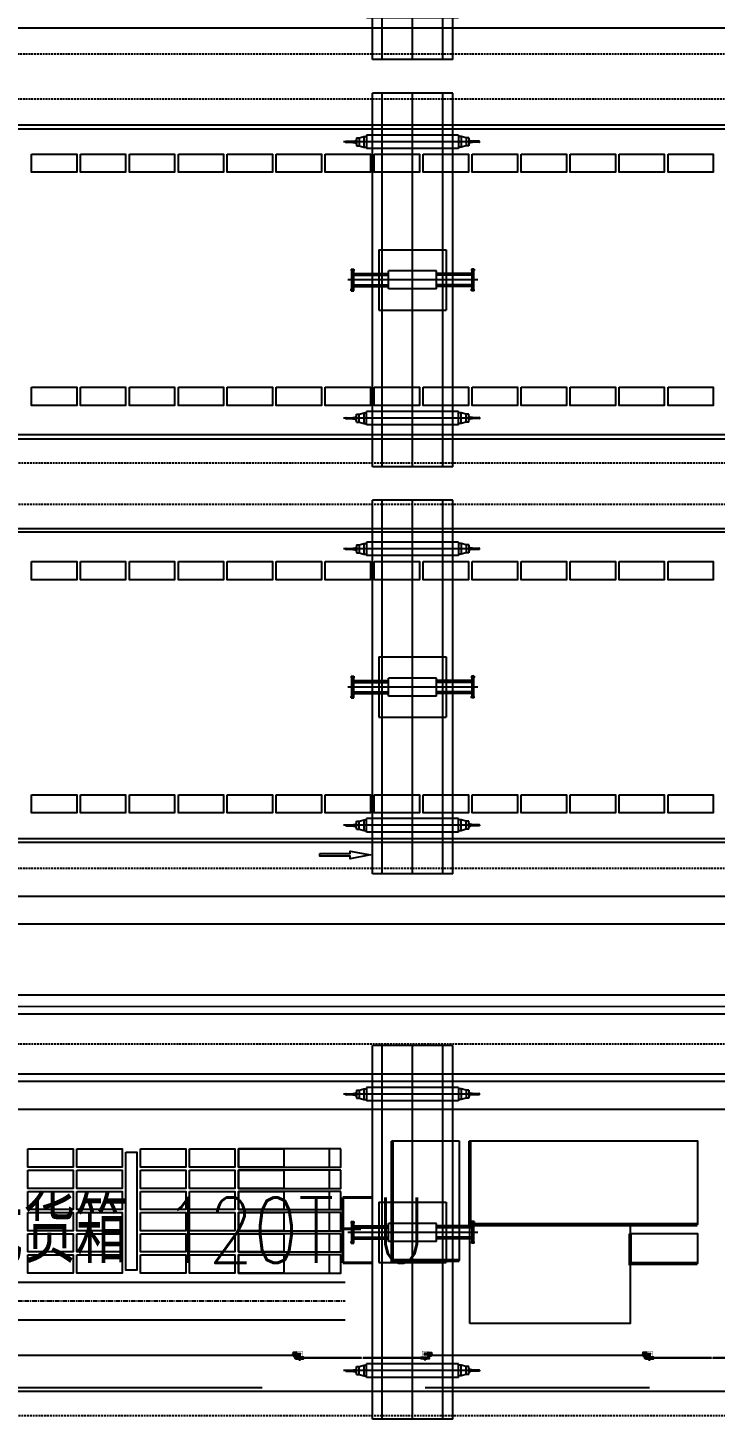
# Model space of a CAD drawing. Header units: millimetres. Extents: x -582 to 479, y -622 to 401.
# Drawn here: x 59.8 to 151.9, y -115.4 to 70.8 of the extents above; entities that cross this region are included whole.
import ezdxf

# ---------------------------------------------------------------- set-up
doc = ezdxf.new("R2010")
doc.units = ezdxf.units.MM
doc.linetypes.add('CENTER', pattern=[50.8, 31.75, -6.35, 6.35, -6.35])
doc.linetypes.add('DASHED', pattern=[19.05, 12.7, -6.35])
for name, color, linetype in [('0000-佛渡-平面-方案一-建筑', 6, 'Continuous'), ('0000-佛渡施工图-总平面-文字标注', 7, 'Continuous'), ('0001-佛渡-工艺-方案一-围网', 40, 'Continuous'), ('0001-佛渡-工艺-方案一-围网(内集卡一侧新增）', 40, 'Continuous'), ('0001-佛渡-工艺-方案一-设备', 40, 'Continuous'), ('0001-佛渡-平面-方案一 临时横二路', 6, 'Continuous'), ('0001-佛渡-平面-方案一-围墙', 3, 'Continuous'), ('0001-佛渡-平面-方案一-建筑', 6, 'Continuous'), ('0001-佛渡-平面-方案一道路中心线', 11, 'Continuous'), ('0001-佛渡-平面-方案一道路边界', 7, 'Continuous'), ('ICT', 3, 'Continuous'), ('SLOT', 115, 'Continuous'), ('TX-箱区维修及人行门禁', 5, 'Continuous')]:
    doc.layers.add(name, color=color, linetype=linetype)
doc.styles.add('R+HZ', font='romans1.shx', dxfattribs={"width": 0.8, "bigfont": 'hztxt.shx'})
doc.linetypes.add('FENCELINE2', pattern='A,0.25,-0.1,[132,ltypeshp.shx,S=0.1,R=0,X=-0.1,Y=0],-0.1,1', length=1.45)

# ---------------------------------------------------------------- blocks, each defined once
blk = doc.blocks.new('YC')
at = {"color": 40, "extrusion": (0.019869, 3.07925e-06, 0.999803)}
for p, q in [((2952.72, -614.5, 0.27), (2952.72, -564.5, 0.27)), ((2963.46, -564.5, 0.06), (2952.72, -564.5, 0.27)), ((2954.03, -614.5, 0.25), (2954.03, -564.5, 0.25)), ((2958.09, -614.5, 0.17), (2958.09, -564.5, 0.17)), ((2962.15, -614.5, 0.09), (2962.14, -564.5, 0.09)), ((2963.46, -614.5, 0.06), (2963.46, -564.5, 0.06)), ((2967.11, -571, -0.01), (2948.84, -571, 0.35)), ((2949.08, -571, 0.35), (2949.15, -571, 0.34)), ((2949.14, -571.08, 0.34), (2949.14, -570.92, 0.34)), ((2949.14, -570.92, 0.34), (2949.18, -570.92, 0.34)), ((2949.14, -570.92, 0.34), (2949.14, -570.92, 0.34)), ((2949.14, -571.08, 0.34), (2949.14, -570.92, 0.34)), ((2949.14, -571.08, 0.34), (2949.18, -571.08, 0.34)), ((2949.14, -571.08, 0.34), (2949.14, -571.08, 0.34)), ((2949.18, -571.08, 0.34), (2949.18, -570.92, 0.34)), ((2949.18, -570.94, 0.34), (2950.16, -570.94, 0.32)), ((2949.18, -571.06, 0.34), (2950.16, -571.06, 0.32)), ((2950.07, -570.92, 0.33), (2950.08, -570.92, 0.33)), ((2950.07, -571.08, 0.33), (2950.07, -570.92, 0.33)), ((2950.07, -571.08, 0.33), (2950.08, -571.08, 0.33)), ((2950.08, -570.92, 0.33), (2950.12, -570.92, 0.32)), ((2950.08, -571.08, 0.33), (2950.08, -570.92, 0.33)), ((2950.08, -571.08, 0.33), (2950.12, -571.08, 0.32)), ((2950.12, -571.08, 0.32), (2950.12, -570.92, 0.32)), ((2950.16, -571.1, 0.32), (2950.16, -570.91, 0.32)), ((2950.29, -570.9, 0.32), (2950.41, -570.88, 0.32)), ((2950.29, -571.1, 0.32), (2950.29, -570.9, 0.32)), ((2950.29, -571.1, 0.32), (2950.41, -571.12, 0.32)), ((2950.37, -570.88, 0.32), (2950.46, -570.88, 0.32)), ((2950.37, -571.13, 0.32), (2950.46, -571.13, 0.32)), ((2950.38, -571.13, 0.32), (2950.47, -571.13, 0.32)), ((2950.4, -570.85, 0.32), (2950.39, -570.85, 0.32)), ((2950.39, -570.86, 0.32), (2950.39, -570.89, 0.32)), ((2950.4, -570.86, 0.32), (2950.39, -570.86, 0.32)), ((2950.4, -570.89, 0.32), (2950.39, -570.89, 0.32)), ((2950.4, -570.9, 0.32), (2950.39, -570.9, 0.32)), ((2950.4, -571.1, 0.32), (2950.39, -571.1, 0.32)), ((2950.4, -571.11, 0.32), (2950.39, -571.11, 0.32)), ((2950.39, -571.14, 0.32), (2950.39, -571.11, 0.32)), ((2950.4, -571.14, 0.32), (2950.39, -571.14, 0.32)), ((2950.4, -571.15, 0.32), (2950.39, -571.15, 0.32)), ((2950.4, -570.85, 0.32), (2950.4, -570.9, 0.32)), ((2950.41, -570.86, 0.32), (2950.4, -570.86, 0.32)), ((2950.41, -570.9, 0.32), (2950.4, -570.9, 0.32)), ((2950.4, -571.15, 0.32), (2950.4, -571.1, 0.32)), ((2950.41, -571.11, 0.32), (2950.4, -571.11, 0.32)), ((2950.41, -571.15, 0.32), (2950.4, -571.15, 0.32)), ((2950.41, -570.84, 0.32), (2950.41, -571, 0.32)), ((2950.41, -570.84, 0.32), (2950.43, -570.84, 0.32)), ((2950.41, -570.86, 0.32), (2950.41, -570.9, 0.32)), ((2950.41, -571.16, 0.32), (2950.41, -571, 0.32)), ((2950.41, -571.15, 0.32), (2950.41, -571.11, 0.32)), ((2950.41, -571.16, 0.32), (2950.43, -571.16, 0.32)), ((2950.43, -570.82, 0.32), (2950.47, -570.82, 0.32)), ((2950.43, -571.19, 0.32), (2950.43, -570.82, 0.32)), ((2950.43, -570.84, 0.32), (2950.43, -571, 0.32)), ((2950.43, -571.16, 0.32), (2950.43, -571, 0.32)), ((2950.43, -571.19, 0.32), (2950.47, -571.19, 0.32)), ((2950.47, -571.19, 0.32), (2950.47, -570.82, 0.32)), ((2950.57, -570.46, 0.32), (2950.93, -570.46, 0.31)), ((2950.57, -570.46, 0.32), (2950.57, -571.54, 0.32)), ((2950.57, -571.54, 0.32), (2950.93, -571.54, 0.31)), ((2950.93, -570.46, 0.31), (2951.58, -570.28, 0.3)), ((2950.93, -570.46, 0.31), (2950.93, -571.54, 0.31)), ((2950.93, -571.54, 0.31), (2951.58, -571.72, 0.3)), ((2951.58, -570.28, 0.3), (2951.94, -570.28, 0.29)), ((2951.58, -570.28, 0.3), (2951.58, -571.72, 0.3)), ((2951.58, -571.72, 0.3), (2951.94, -571.72, 0.29)), ((2964.23, -570.1, 0.04), (2951.94, -570.11, 0.29)), ((2951.94, -570.11, 0.29), (2951.94, -571.9, 0.29)), ((2964.23, -570.1, 0.04), (2964.23, -571.9, 0.04)), ((2964.59, -570.28, 0.04), (2964.23, -570.28, 0.04)), ((2964.59, -571.72, 0.04), (2964.23, -571.72, 0.04)), ((2965.25, -570.46, 0.02), (2964.59, -570.28, 0.04)), ((2964.59, -570.28, 0.04), (2964.59, -571.72, 0.04)), ((2965.25, -571.54, 0.02), (2964.59, -571.72, 0.04)), ((2965.6, -570.46, 0.02), (2965.25, -570.46, 0.02)), ((2965.25, -570.46, 0.02), (2965.25, -571.54, 0.02)), ((2965.6, -571.54, 0.02), (2965.25, -571.54, 0.02)), ((2965.6, -570.46, 0.02), (2965.6, -571.54, 0.02)), ((2965.74, -570.82, 0.01), (2965.71, -570.82, 0.01)), ((2965.71, -571.19, 0.01), (2965.71, -570.82, 0.01)), ((2965.79, -571.13, 0.01), (2965.71, -571.13, 0.01)), ((2965.74, -571.19, 0.01), (2965.71, -571.19, 0.01)), ((2965.8, -570.87, 0.01), (2965.72, -570.87, 0.01)), ((2965.8, -571.13, 0.01), (2965.72, -571.13, 0.01)), ((2965.74, -571.19, 0.01), (2965.74, -570.82, 0.01)), ((2965.74, -570.84, 0.01), (2965.74, -571, 0.01)), ((2965.77, -570.84, 0.01), (2965.74, -570.84, 0.01)), ((2965.74, -571.16, 0.01), (2965.74, -571, 0.01)), ((2965.77, -571.16, 0.01), (2965.74, -571.16, 0.01)), ((2965.77, -570.84, 0.01), (2965.77, -571, 0.01)), ((2965.77, -570.85, 0.01), (2965.77, -570.85, 0.01)), ((2965.77, -570.85, 0.01), (2965.77, -570.9, 0.01)), ((2965.77, -570.85, 0.01), (2965.79, -570.85, 0.01)), ((2965.77, -570.85, 0.01), (2965.77, -570.89, 0.01)), ((2965.77, -570.86, 0.01), (2965.79, -570.86, 0.01)), ((2965.88, -570.9, 0.01), (2965.77, -570.88, 0.01)), ((2965.77, -570.89, 0.01), (2965.77, -570.89, 0.01)), ((2965.77, -570.89, 0.01), (2965.79, -570.89, 0.01)), ((2965.77, -570.9, 0.01), (2965.79, -570.9, 0.01)), ((2965.77, -571.16, 0.01), (2965.77, -571, 0.01)), ((2965.77, -571.1, 0.01), (2965.79, -571.1, 0.01)), ((2965.77, -571.15, 0.01), (2965.77, -571.1, 0.01)), ((2965.88, -571.1, 0.01), (2965.77, -571.12, 0.01)), ((2965.77, -571.15, 0.01), (2965.77, -571.11, 0.01)), ((2965.77, -571.11, 0.01), (2965.79, -571.11, 0.01)), ((2965.77, -571.11, 0.01), (2965.77, -571.11, 0.01)), ((2965.77, -571.14, 0.01), (2965.79, -571.14, 0.01)), ((2965.77, -571.15, 0.01), (2965.79, -571.15, 0.01)), ((2965.77, -571.15, 0.01), (2965.77, -571.15, 0.01)), ((2965.79, -570.86, 0.01), (2965.79, -570.89, 0.01)), ((2965.79, -571.14, 0.01), (2965.79, -571.11, 0.01)), ((2965.88, -571.1, 0.01), (2965.88, -570.9, 0.01)), ((2966.02, -571.09, 0.01), (2966.02, -570.91, 0.01)), ((2967, -570.94, -0.01), (2966.02, -570.94, 0.01)), ((2967, -571.06, -0.01), (2966.02, -571.06, 0.01)), ((2966.06, -571.08, 0.01), (2966.06, -570.92, 0.01)), ((2966.1, -570.92, 0.01), (2966.06, -570.92, 0.01)), ((2966.1, -571.08, 0.01), (2966.06, -571.08, 0.01)), ((2966.1, -570.92, 0.01), (2966.1, -570.92, 0.01)), ((2966.1, -571.08, 0.01), (2966.1, -570.92, 0.01)), ((2966.1, -571.08, 0.01), (2966.1, -570.92, 0.01)), ((2966.1, -571.08, 0.01), (2966.1, -571.08, 0.01)), ((2967, -571.08, -0.01), (2967, -570.92, -0.01)), ((2967.03, -570.92, -0.01), (2967, -570.92, -0.01)), ((2967.03, -571.08, -0.01), (2967, -571.08, -0.01)), ((2967.04, -570.92, -0.01), (2967.03, -570.92, -0.01)), ((2967.03, -571.08, -0.01), (2967.03, -570.92, -0.01)), ((2967.04, -571.08, -0.01), (2967.03, -571.08, -0.01)), ((2967.04, -571.08, -0.01), (2967.04, -570.92, -0.01)), ((2964.23, -571.9, 0.04), (2951.94, -571.9, 0.29)), ((2953.57, -585.46, 0.26), (2953.57, -593.54, 0.26)), ((2953.57, -585.46, 0.26), (2962.6, -585.46, 0.08)), ((2962.6, -585.46, 0.08), (2962.6, -593.54, 0.08)), ((2949.86, -588.05, 0.33), (2950.22, -588.05, 0.32)), ((2949.86, -588.05, 0.33), (2949.86, -588.22, 0.33)), ((2949.86, -588.22, 0.33), (2949.91, -588.3, 0.33)), ((2949.91, -588.05, 0.33), (2949.91, -590.96, 0.33)), ((2949.91, -588.22, 0.33), (2950.17, -588.22, 0.32)), ((2950.17, -588.05, 0.32), (2950.17, -590.96, 0.32)), ((2950.22, -588.22, 0.32), (2950.17, -588.3, 0.32)), ((2950.22, -588.05, 0.32), (2950.22, -588.22, 0.32)), ((2954.87, -590.7, 0.23), (2954.87, -588.3, 0.23)), ((2961.31, -588.3, 0.1), (2954.87, -588.3, 0.23)), ((2961.31, -590.7, 0.1), (2961.31, -588.3, 0.1)), ((2966.32, -588.04, 0), (2965.96, -588.04, 0.01)), ((2965.96, -588.04, 0.01), (2965.96, -588.22, 0.01)), ((2965.96, -588.22, 0.01), (2966.01, -588.3, 0.01)), ((2966.01, -588.04, 0.01), (2966.01, -590.96, 0.01)), ((2966.27, -588.22, 0), (2966.01, -588.22, 0.01)), ((2966.27, -588.04, 0), (2966.27, -590.96, 0)), ((2966.32, -588.22, 0), (2966.27, -588.3, 0)), ((2966.32, -588.04, 0), (2966.32, -588.22, 0)), ((2966.83, -589.5, -0.01), (2949.42, -589.5, 0.34)), ((2950.17, -588.63, 0.32), (2954.87, -588.63, 0.23)), ((2950.17, -588.87, 0.32), (2954.87, -588.87, 0.23)), ((2950.17, -590.14, 0.32), (2954.87, -590.13, 0.23)), ((2950.17, -590.37, 0.32), (2954.87, -590.37, 0.23)), ((2963.04, -589.5, 0.07), (2953.14, -589.5, 0.26)), ((2966.01, -588.63, 0.01), (2961.31, -588.63, 0.1)), ((2966.01, -588.87, 0.01), (2961.31, -588.87, 0.1)), ((2966.01, -590.13, 0.01), (2961.31, -590.13, 0.1)), ((2966.01, -590.37, 0.01), (2961.31, -590.37, 0.1)), ((2949.86, -590.78, 0.33), (2949.91, -590.7, 0.33)), ((2949.86, -590.96, 0.33), (2949.86, -590.78, 0.33)), ((2949.86, -590.96, 0.33), (2950.22, -590.96, 0.32)), ((2949.91, -590.78, 0.33), (2950.17, -590.78, 0.32)), ((2950.22, -590.78, 0.32), (2950.17, -590.7, 0.32)), ((2950.22, -590.96, 0.32), (2950.22, -590.78, 0.32)), ((2961.31, -590.7, 0.1), (2954.87, -590.7, 0.23)), ((2965.96, -590.78, 0.01), (2966.01, -590.7, 0.01)), ((2965.96, -590.96, 0.01), (2965.96, -590.78, 0.01)), ((2966.32, -590.96, 0), (2965.96, -590.96, 0.01)), ((2966.27, -590.78, 0), (2966.01, -590.78, 0.01)), ((2966.32, -590.78, 0), (2966.27, -590.7, 0)), ((2966.32, -590.96, 0), (2966.32, -590.78, 0)), ((2953.57, -593.54, 0.26), (2962.6, -593.54, 0.08)), ((2964.24, -607.1, 0.04), (2951.94, -607.11, 0.29)), ((2951.94, -608.9, 0.29), (2951.94, -607.11, 0.29)), ((2964.24, -608.9, 0.04), (2964.24, -607.1, 0.04)), ((2967.11, -608, -0.01), (2948.84, -608, 0.35)), ((2949.09, -608, 0.35), (2949.16, -608, 0.34)), ((2949.14, -607.92, 0.34), (2949.14, -608.08, 0.34)), ((2949.14, -607.92, 0.34), (2949.15, -607.92, 0.34)), ((2949.14, -608.08, 0.34), (2949.15, -608.08, 0.34)), ((2949.15, -607.92, 0.34), (2949.18, -607.92, 0.34)), ((2949.15, -607.92, 0.34), (2949.15, -608.08, 0.34)), ((2949.15, -608.08, 0.34), (2949.18, -608.08, 0.34)), ((2949.18, -607.92, 0.34), (2949.18, -608.08, 0.34)), ((2949.18, -607.94, 0.34), (2950.16, -607.94, 0.32)), ((2949.18, -608.06, 0.34), (2950.16, -608.06, 0.32)), ((2950.08, -607.92, 0.33), (2950.12, -607.92, 0.32)), ((2950.08, -607.92, 0.33), (2950.08, -607.92, 0.33)), ((2950.08, -607.92, 0.33), (2950.08, -608.08, 0.33)), ((2950.08, -607.92, 0.33), (2950.08, -608.08, 0.33)), ((2950.08, -608.08, 0.33), (2950.12, -608.08, 0.32)), ((2950.08, -608.08, 0.33), (2950.08, -608.08, 0.33)), ((2950.12, -607.92, 0.32), (2950.12, -608.08, 0.32)), ((2950.16, -607.91, 0.32), (2950.16, -608.1, 0.32)), ((2950.3, -607.9, 0.32), (2950.41, -607.88, 0.32)), ((2950.3, -607.9, 0.32), (2950.3, -608.1, 0.32)), ((2950.3, -608.1, 0.32), (2950.41, -608.12, 0.32)), ((2950.38, -607.88, 0.32), (2950.46, -607.88, 0.32)), ((2950.38, -608.13, 0.32), (2950.46, -608.13, 0.32)), ((2950.41, -607.85, 0.32), (2950.39, -607.85, 0.32)), ((2950.41, -607.86, 0.32), (2950.39, -607.86, 0.32)), ((2950.39, -607.86, 0.32), (2950.39, -607.89, 0.32)), ((2950.39, -607.88, 0.32), (2950.47, -607.88, 0.32)), ((2950.41, -607.89, 0.32), (2950.39, -607.89, 0.32)), ((2950.41, -607.9, 0.32), (2950.39, -607.9, 0.32)), ((2950.41, -608.1, 0.32), (2950.39, -608.1, 0.32)), ((2950.39, -608.14, 0.32), (2950.39, -608.11, 0.32)), ((2950.41, -608.11, 0.32), (2950.39, -608.11, 0.32)), ((2950.41, -608.14, 0.32), (2950.39, -608.14, 0.32)), ((2950.41, -608.15, 0.32), (2950.39, -608.15, 0.32)), ((2950.41, -607.84, 0.32), (2950.43, -607.84, 0.32)), ((2950.41, -607.84, 0.32), (2950.41, -608, 0.32)), ((2950.41, -607.85, 0.32), (2950.41, -607.9, 0.32)), ((2950.41, -607.86, 0.32), (2950.41, -607.9, 0.32)), ((2950.41, -607.86, 0.32), (2950.41, -607.86, 0.32)), ((2950.41, -607.9, 0.32), (2950.41, -607.9, 0.32)), ((2950.41, -608.16, 0.32), (2950.41, -608, 0.32)), ((2950.41, -608.15, 0.32), (2950.41, -608.1, 0.32)), ((2950.41, -608.11, 0.32), (2950.41, -608.11, 0.32)), ((2950.41, -608.15, 0.32), (2950.41, -608.11, 0.32)), ((2950.41, -608.15, 0.32), (2950.41, -608.15, 0.32)), ((2950.41, -608.16, 0.32), (2950.43, -608.16, 0.32)), ((2950.43, -607.82, 0.32), (2950.47, -607.82, 0.32)), ((2950.43, -607.82, 0.32), (2950.43, -608.19, 0.32)), ((2950.43, -607.84, 0.32), (2950.43, -608, 0.32)), ((2950.43, -608.16, 0.32), (2950.43, -608, 0.32)), ((2950.43, -608.19, 0.32), (2950.47, -608.19, 0.32)), ((2950.47, -607.82, 0.32), (2950.47, -608.19, 0.32)), ((2950.57, -607.46, 0.32), (2950.93, -607.46, 0.31)), ((2950.57, -608.54, 0.32), (2950.57, -607.46, 0.32)), ((2950.57, -608.54, 0.32), (2950.93, -608.54, 0.31)), ((2950.93, -607.46, 0.31), (2951.59, -607.28, 0.3)), ((2950.93, -608.54, 0.31), (2950.93, -607.46, 0.31)), ((2950.93, -608.54, 0.31), (2951.59, -608.72, 0.3)), ((2951.59, -607.28, 0.3), (2951.94, -607.28, 0.29)), ((2951.59, -608.72, 0.3), (2951.59, -607.28, 0.3)), ((2951.59, -608.72, 0.3), (2951.94, -608.72, 0.29)), ((2964.24, -608.9, 0.04), (2951.94, -608.9, 0.29)), ((2964.59, -607.28, 0.04), (2964.24, -607.28, 0.04)), ((2964.59, -608.72, 0.04), (2964.24, -608.72, 0.04)), ((2965.25, -607.46, 0.02), (2964.59, -607.28, 0.04)), ((2964.59, -608.72, 0.04), (2964.59, -607.28, 0.04)), ((2965.25, -608.54, 0.02), (2964.59, -608.72, 0.04)), ((2965.61, -607.46, 0.02), (2965.25, -607.46, 0.02)), ((2965.25, -608.54, 0.02), (2965.25, -607.46, 0.02)), ((2965.61, -608.54, 0.02), (2965.25, -608.54, 0.02)), ((2965.61, -608.54, 0.02), (2965.61, -607.46, 0.02)), ((2965.75, -607.82, 0.01), (2965.71, -607.82, 0.01)), ((2965.71, -607.82, 0.01), (2965.71, -608.19, 0.01)), ((2965.79, -607.87, 0.01), (2965.71, -607.87, 0.01)), ((2965.75, -608.19, 0.01), (2965.71, -608.19, 0.01)), ((2965.8, -607.87, 0.01), (2965.72, -607.87, 0.01)), ((2965.8, -608.13, 0.01), (2965.72, -608.13, 0.01)), ((2965.75, -607.82, 0.01), (2965.75, -608.19, 0.01)), ((2965.77, -607.84, 0.01), (2965.75, -607.84, 0.01)), ((2965.75, -607.84, 0.01), (2965.75, -608, 0.01)), ((2965.75, -608.16, 0.01), (2965.75, -608, 0.01)), ((2965.77, -608.16, 0.01), (2965.75, -608.16, 0.01)), ((2965.77, -607.84, 0.01), (2965.77, -608, 0.01)), ((2965.77, -607.85, 0.01), (2965.77, -607.89, 0.01)), ((2965.77, -607.85, 0.01), (2965.79, -607.85, 0.01)), ((2965.77, -607.85, 0.01), (2965.77, -607.9, 0.01)), ((2965.77, -607.85, 0.01), (2965.77, -607.85, 0.01)), ((2965.77, -607.86, 0.01), (2965.79, -607.86, 0.01)), ((2965.88, -607.9, 0.01), (2965.77, -607.88, 0.01)), ((2965.77, -607.89, 0.01), (2965.79, -607.89, 0.01)), ((2965.77, -607.89, 0.01), (2965.77, -607.89, 0.01)), ((2965.77, -607.9, 0.01), (2965.79, -607.9, 0.01)), ((2965.77, -608.16, 0.01), (2965.77, -608, 0.01)), ((2965.77, -608.15, 0.01), (2965.77, -608.1, 0.01)), ((2965.77, -608.1, 0.01), (2965.79, -608.1, 0.01)), ((2965.88, -608.1, 0.01), (2965.77, -608.12, 0.01)), ((2965.77, -608.11, 0.01), (2965.77, -608.11, 0.01)), ((2965.77, -608.11, 0.01), (2965.79, -608.11, 0.01)), ((2965.77, -608.15, 0.01), (2965.77, -608.11, 0.01)), ((2965.77, -608.14, 0.01), (2965.79, -608.14, 0.01)), ((2965.77, -608.15, 0.01), (2965.77, -608.15, 0.01)), ((2965.77, -608.15, 0.01), (2965.79, -608.15, 0.01)), ((2965.79, -607.86, 0.01), (2965.79, -607.89, 0.01)), ((2965.79, -608.14, 0.01), (2965.79, -608.11, 0.01)), ((2965.88, -607.9, 0.01), (2965.88, -608.1, 0.01)), ((2966.02, -607.91, 0.01), (2966.02, -608.09, 0.01)), ((2967, -607.94, -0.01), (2966.02, -607.94, 0.01)), ((2967, -608.06, -0.01), (2966.02, -608.06, 0.01)), ((2966.06, -607.92, 0.01), (2966.06, -608.08, 0.01)), ((2966.1, -607.92, 0.01), (2966.06, -607.92, 0.01)), ((2966.1, -608.08, 0.01), (2966.06, -608.08, 0.01)), ((2966.1, -607.92, 0.01), (2966.1, -607.92, 0.01)), ((2966.1, -607.92, 0.01), (2966.1, -608.08, 0.01)), ((2966.1, -607.92, 0.01), (2966.1, -608.08, 0.01)), ((2966.1, -608.08, 0.01), (2966.1, -608.08, 0.01)), ((2967, -607.92, -0.01), (2967, -608.08, -0.01)), ((2967.03, -607.92, -0.01), (2967, -607.92, -0.01)), ((2967.03, -608.08, -0.01), (2967, -608.08, -0.01)), ((2967.04, -607.92, -0.01), (2967.03, -607.92, -0.01)), ((2967.03, -607.92, -0.01), (2967.03, -608.08, -0.01)), ((2967.04, -608.08, -0.01), (2967.03, -608.08, -0.01)), ((2967.04, -607.92, -0.01), (2967.04, -608.08, -0.01)), ((2963.46, -614.5, 0.06), (2952.72, -614.5, 0.27))]:
    blk.add_line(p, q, dxfattribs=at)
at = {"color": 40, "linetype": 'ByBlock', "extrusion": (0.019869, 3.07925e-06, 0.999803)}
for p, q in [((2950.16, -570.91, 0.32), (2950.29, -570.91, 0.32)), ((2950.16, -571.1, 0.32), (2950.29, -571.1, 0.32)), ((2966.02, -570.91, 0.01), (2965.88, -570.91, 0.01)), ((2966.02, -571.09, 0.01), (2965.88, -571.09, 0.01)), ((2950.16, -607.91, 0.32), (2950.3, -607.91, 0.32)), ((2950.16, -608.1, 0.32), (2950.3, -608.1, 0.32)), ((2966.02, -607.91, 0.01), (2965.88, -607.91, 0.01)), ((2966.02, -608.09, 0.01), (2965.88, -608.09, 0.01))]:
    blk.add_line(p, q, dxfattribs=at)
at = {"color": 40, "linetype": 'Continuous', "extrusion": (0.019869, 3.07925e-06, 0.999803)}
for p, q in [((2950.47, -570.82, 0.32), (2950.58, -570.82, 0.32)), ((2950.47, -570.84, 0.32), (2950.58, -570.84, 0.32)), ((2950.47, -571.16, 0.32), (2950.58, -571.16, 0.32)), ((2950.47, -571.18, 0.32), (2950.58, -571.18, 0.32)), ((2965.71, -570.82, 0.01), (2965.6, -570.82, 0.02)), ((2965.71, -570.84, 0.01), (2965.6, -570.84, 0.02)), ((2965.71, -571.16, 0.01), (2965.6, -571.16, 0.02)), ((2965.71, -571.18, 0.01), (2965.6, -571.18, 0.02)), ((2950.47, -607.82, 0.32), (2950.58, -607.82, 0.32)), ((2950.47, -607.84, 0.32), (2950.58, -607.84, 0.32)), ((2950.47, -608.16, 0.32), (2950.58, -608.16, 0.32)), ((2950.47, -608.18, 0.32), (2950.58, -608.18, 0.32)), ((2965.71, -607.82, 0.01), (2965.6, -607.82, 0.02)), ((2965.71, -607.84, 0.01), (2965.6, -607.84, 0.02)), ((2965.71, -608.16, 0.01), (2965.6, -608.16, 0.02)), ((2965.71, -608.18, 0.01), (2965.6, -608.18, 0.02))]:
    blk.add_line(p, q, dxfattribs=at)
at = {"color": 40, "extrusion": (-0.019869, -3.07925e-06, -0.999803)}
for centre, major_axis, start_param, end_param in [((2950.4, -570.86, 0.32), (-0.00843, -0.00844, 0.00017), 0.2618, 1.308997), ((2950.43, -570.88, 0.32), (-0.032, 0.032, 0.0006), -1.051761, -0.519035), ((2950.4, -570.89, 0.32), (-0.00843, 0.00843, 0.00017), -1.308997, -0.261799), ((2950.4, -571.11, 0.32), (-0.00843, 0.00843, 0.00017), -1.308997, -0.261799), ((2950.43, -571.13, 0.32), (-0.032, 0.032, 0.0006), -1.051761, -0.519035), ((2950.4, -571.14, 0.32), (-0.00843, 0.00843, 0.00017), -1.308997, -0.261799), ((2965.78, -570.86, 0.01), (-0.00843, 0.00843, 0.00017), 1.832596, 2.879794), ((2965.74, -570.87, 0.01), (-0.032, -0.032, 0.0006), 3.660628, 4.193354), ((2965.78, -570.89, 0.01), (-0.00843, 0.00843, 0.00017), 1.832596, 2.879793), ((2965.78, -571.11, 0.01), (-0.00843, -0.00844, 0.00017), 3.403392, 4.45059), ((2965.74, -571.13, 0.01), (-0.032, -0.032, 0.0006), 3.660628, 4.193354), ((2965.78, -571.14, 0.01), (-0.00843, 0.00843, 0.00017), 1.832596, 2.879794), ((2950.4, -607.86, 0.32), (-0.00843, 0.00843, 0.00017), -1.308997, -0.261799), ((2950.44, -607.88, 0.32), (-0.032, 0.032, 0.0006), -1.051761, -0.519035), ((2950.4, -607.89, 0.32), (-0.00843, 0.00843, 0.00017), -1.308997, -0.261799), ((2950.4, -608.11, 0.32), (-0.00843, 0.00843, 0.00017), -1.308997, -0.261799), ((2950.44, -608.13, 0.32), (-0.032, 0.032, 0.0006), -1.051761, -0.519035), ((2950.4, -608.14, 0.32), (-0.00843, 0.00843, 0.00017), -1.308997, -0.261799), ((2965.78, -607.86, 0.01), (-0.00843, 0.00843, 0.00017), 1.832596, 2.879793), ((2965.75, -607.87, 0.01), (-0.032, -0.032, 0.0006), 3.660628, 4.193354), ((2965.78, -607.89, 0.01), (-0.00843, -0.00844, 0.00017), 3.403392, 4.45059), ((2965.78, -608.11, 0.01), (-0.00843, 0.00843, 0.00017), 1.832596, 2.879793), ((2965.75, -608.13, 0.01), (-0.032, -0.032, 0.0006), 3.660628, 4.193354), ((2965.78, -608.14, 0.01), (-0.00843, 0.00843, 0.00017), 1.832596, 2.879793)]:
    blk.add_ellipse(centre, major_axis=major_axis, ratio=1, start_param=start_param, end_param=end_param, dxfattribs=at)
blk = doc.blocks.new('16m门 危险品堆场')
at = {"color": 8, "linetype": 'Continuous', "extrusion": (1e-16, 0, -1)}
for p, q in [((2629281.11, 2057453.6), (2629281.11, 2057453.74)), ((2629281.11, 2057453.74), (2629281.35, 2057453.74)), ((2629281.16, 2057453.64), (2629281.16, 2057453.72)), ((2629281.16, 2057453.72), (2629281.3, 2057453.72)), ((2629281.16, 2057453.64), (2629281.3, 2057453.64)), ((2629281.21, 2057453.64), (2629281.21, 2057453.6)), ((2629281.25, 2057453.64), (2629281.25, 2057453.6)), ((2629281.3, 2057453.64), (2629281.3, 2057453.72)), ((2629281.35, 2057453.6), (2629281.35, 2057453.74))]:
    blk.add_line(p, q, dxfattribs=at)
at = {"color": 8, "linetype": 'Continuous', "extrusion": (-1e-16, 0, -1)}
for p, q in [((2629297.91, 2057453.6), (2629297.91, 2057453.74)), ((2629298.14, 2057453.74), (2629297.91, 2057453.74)), ((2629298.09, 2057453.72), (2629297.96, 2057453.72)), ((2629297.96, 2057453.64), (2629297.96, 2057453.72)), ((2629298.09, 2057453.64), (2629297.96, 2057453.64)), ((2629298, 2057453.64), (2629298, 2057453.6)), ((2629298.05, 2057453.64), (2629298.05, 2057453.6)), ((2629298.09, 2057453.64), (2629298.09, 2057453.72)), ((2629298.14, 2057453.6), (2629298.14, 2057453.74)), ((2629280.41, 2057453), (2629280.46, 2057453)), ((2629280.41, 2057453), (2629280.46, 2057453)), ((2629280.41, 2057452.97), (2629280.46, 2057452.97)), ((2629280.41, 2057452.97), (2629280.46, 2057452.97)), ((2629280.71, 2057453), (2629280.83, 2057453)), ((2629280.71, 2057453), (2629280.83, 2057453)), ((2629280.71, 2057452.97), (2629280.83, 2057452.97)), ((2629280.71, 2057452.97), (2629280.83, 2057452.97)), ((2629280.92, 2057453.13), (2629280.83, 2057453.13)), ((2629280.83, 2057452.83), (2629280.92, 2057452.83)), ((2629280.83, 2057452.83), (2629280.92, 2057452.83)), ((2629280.92, 2057452.83), (2629280.92, 2057453.13)), ((2629280.92, 2057453.06), (2629281.4, 2057453.06)), ((2629280.92, 2057452.89), (2629281.4, 2057452.89)), ((2629280.92, 2057452.89), (2629281.4, 2057452.89)), ((2629281.4, 2057453.06), (2629281.31, 2057453)), ((2629281.4, 2057452.89), (2629281.31, 2057452.96)), ((2629281.4, 2057452.89), (2629281.31, 2057452.96)), ((2629289.53, 2057453.52), (2629281.76, 2057453.53)), ((2629289.53, 2057453.46), (2629281.76, 2057453.47)), ((2629297.49, 2057453.52), (2629289.73, 2057453.52)), ((2629297.49, 2057453.46), (2629289.73, 2057453.46)), ((2629297.86, 2057453.05), (2629297.94, 2057452.99)), ((2629298.33, 2057453.05), (2629297.86, 2057453.05)), ((2629297.86, 2057452.88), (2629297.94, 2057452.95)), ((2629297.86, 2057452.88), (2629297.94, 2057452.95)), ((2629298.33, 2057452.88), (2629297.86, 2057452.88)), ((2629298.33, 2057452.82), (2629298.33, 2057453.12)), ((2629298.33, 2057453.12), (2629298.43, 2057453.12)), ((2629298.43, 2057452.82), (2629298.33, 2057452.82)), ((2629298.54, 2057452.99), (2629298.43, 2057452.99)), ((2629298.54, 2057452.96), (2629298.43, 2057452.96)), ((2629298.85, 2057452.99), (2629298.79, 2057452.99)), ((2629298.85, 2057452.96), (2629298.79, 2057452.96))]:
    blk.add_line(p, q, dxfattribs=at)
at = {"color": 8, "linetype": 'Continuous'}
for p, q in [((2629281.76, 2057453.47), (2629281.76, 2057453.53)), ((2629289.53, 2057453.46), (2629289.53, 2057453.52)), ((2629289.73, 2057453.46), (2629289.73, 2057453.52))]:
    blk.add_line(p, q, dxfattribs=at)
at = {"color": 8, "linetype": 'Continuous', "extrusion": (0, 0, -1)}
for points in [[(-2629280.7, 2057453.6), (-2629281.76, 2057453.6), (-2629281.76, 2057453.37), (-2629280.7, 2057453.37)], [(-2629298.56, 2057453.6), (-2629297.49, 2057453.6), (-2629297.49, 2057453.37), (-2629298.56, 2057453.37)], [(-2629280.35, 2057453.22), (-2629280.83, 2057453.22), (-2629280.83, 2057452.74), (-2629280.35, 2057452.74)], [(-2629298.91, 2057453.21), (-2629298.43, 2057453.21), (-2629298.43, 2057452.73), (-2629298.91, 2057452.73)]]:
    blk.add_lwpolyline(points, close=True, dxfattribs=at)
for points in [[(-2629280.7, 2057453.54), (-2629280.63, 2057453.54), (-2629280.63, 2057453.44), (-2629280.7, 2057453.44)], [(-2629298.56, 2057453.54), (-2629298.62, 2057453.54), (-2629298.62, 2057453.44), (-2629298.56, 2057453.44)]]:
    blk.add_lwpolyline(points, dxfattribs=at)
at = {"color": 8, "linetype": 'Continuous', "extrusion": (0, 0, -1), "const_width": 0.05}
for points in [[(-2629280.83, 2057453.38), (-2629281.63, 2057453.38), (-2629281.63, 2057452.58), (-2629280.83, 2057452.58)], [(-2629298.43, 2057453.37), (-2629297.63, 2057453.37), (-2629297.63, 2057452.57), (-2629298.43, 2057452.57)]]:
    blk.add_lwpolyline(points, close=True, dxfattribs=at)
at = {"color": 8, "linetype": 'Continuous', "extrusion": (1e-16, 0, -1)}
for centre in [(-2629280.8, 2057453.55), (-2629281.66, 2057453.55), (-2629281.66, 2057453.44)]:
    blk.add_circle(centre, 0.018, dxfattribs=at)
at = {"color": 8, "linetype": 'Continuous', "extrusion": (-1e-16, 0, -1)}
for centre, radius in [((-2629297.59, 2057453.55), 0.018), ((-2629298.46, 2057453.55), 0.018), ((-2629280.36, 2057452.98), 0.05), ((-2629280.36, 2057452.98), 0.05), ((-2629280.59, 2057452.98), 0.126), ((-2629297.59, 2057453.44), 0.018), ((-2629298.46, 2057453.44), 0.018), ((-2629298.67, 2057452.97), 0.126), ((-2629298.89, 2057452.97), 0.05)]:
    blk.add_circle(centre, radius, dxfattribs=at)

msp = doc.modelspace()

# ---------------------------------------------------------------- linework, layer by layer
at = {"layer": '0000-佛渡-平面-方案一-建筑', "color": 6}
for points in [[(117.62, -78.21), (117.62, -94.21), (108.62, -94.21), (108.62, -78.21)], [(119.02, -89.41), (119.02, -78.21), (149.52, -78.21), (149.52, -89.41)], [(119.02, -102.65), (119.02, -89.41), (140.52, -89.41), (140.52, -102.65)], [(140.52, -94.61), (140.52, -90.61), (149.52, -90.61), (149.52, -94.61)]]:
    msp.add_lwpolyline(points, close=True, dxfattribs=at)
at = {"layer": '0001-佛渡-工艺-方案一-围网', "linetype": 'FENCELINE2', "ltscale": 0.25}
msp.add_line((-32.76, -70.2), (238.07, -70.2), dxfattribs=at)
msp.add_lwpolyline([(231.57, 17.25), (231.57, 16.3), (31.97, 16.3)], dxfattribs=at)
at = {"layer": '0001-佛渡-工艺-方案一-围网', "linetype": 'FENCELINE2', "ltscale": 0.25, "flags": 128}
for points in [[(231.57, 2.35), (231.57, 2.75), (228.84, 3.3), (31.97, 3.3)], [(-30.52, -111.2), (91.24, -111.2)], [(113.04, -111.2), (143.09, -111.2)]]:
    msp.add_lwpolyline(points, dxfattribs=at)
at = {"layer": '0001-佛渡-工艺-方案一-围网(内集卡一侧新增）', "linetype": 'FENCELINE2', "ltscale": 0.25}
for points in [[(-176.93, 57.3), (238.07, 57.3)], [(-176.93, -37.7), (238.07, -37.7)]]:
    msp.add_lwpolyline(points, dxfattribs=at)
at = {"layer": '0001-佛渡-平面-方案一 临时横二路', "color": 7}
for p, q in [((-193.43, -61.2), (238.57, -61.2)), ((-167.43, -69.2), (238.57, -69.2))]:
    msp.add_line(p, q, dxfattribs=at)
at = {"layer": '0001-佛渡-平面-方案一 临时横二路', "color": 11, "linetype": 'DASHED', "ltscale": 0.02}
msp.add_line((-185.43, -65.2), (238.57, -65.2), dxfattribs=at)
at = {"layer": '0001-佛渡-平面-方案一 临时横二路', "linetype": 'FENCELINE2', "ltscale": 0.25, "const_width": 0.25}
msp.add_lwpolyline([(-176.93, -60.2), (260.07, -60.2), (260.07, -55.2), (264.07, -51.2)], dxfattribs=at)
at = {"layer": '0001-佛渡-平面-方案一-围墙', "color": 40, "linetype": 'FENCELINE2'}
for p, q in [((161.29, -74), (-35.76, -74)), ((-30.12, -106.9), (95.84, -106.9)), ((113.44, -106.9), (142.69, -106.9))]:
    msp.add_line(p, q, dxfattribs=at)
at = {"layer": '0001-佛渡-平面-方案一-建筑', "lineweight": 5, "const_width": 0.5}
for points in [[(108.62, -78.21), (108.62, -94.21), (117.62, -94.21)], [(119.02, -78.21), (119.02, -89.41), (149.52, -89.41)], [(140.52, -90.61), (140.52, -94.61), (149.52, -94.61)]]:
    msp.add_lwpolyline(points, dxfattribs=at)
at = {"layer": '0001-佛渡-平面-方案一道路中心线', "color": 11, "linetype": 'DASHED', "ltscale": 0.02}
for p, q in [((-177.43, 67.3), (238.57, 67.3)), ((-177.43, 61.3), (238.57, 61.3)), ((-181.43, 12.55), (242.57, 12.55)), ((-181.43, 7.05), (242.57, 7.05)), ((-177.43, -41.7), (238.57, -41.7)), ((-181.43, -114.95), (242.57, -114.95))]:
    msp.add_line(p, q, dxfattribs=at)
at = {"layer": '0001-佛渡-平面-方案一道路边界', "color": 7}
for p, q in [((-177.43, 70.8), (238.57, 70.8)), ((-177.43, 57.8), (238.57, 57.8)), ((-177.43, 15.8), (238.57, 15.8)), ((-167.7, 3.8), (228.84, 3.8)), ((-177.43, -38.2), (238.57, -38.2)), ((-177.43, -45.45), (238.57, -45.45)), ((8.13, -111.7), (238.57, -111.7))]:
    msp.add_line(p, q, dxfattribs=at)
at = {"layer": '0001-佛渡-平面-方案一道路边界'}
for p, q in [((238.57, -49.2), (-177.43, -49.2)), ((238.57, -58.7), (-177.43, -58.7))]:
    msp.add_line(p, q, dxfattribs=at)
at = {"layer": '0001-佛渡-平面-方案一道路边界', "color": 7}
for points in [[(-34.07, -97.13), (102.34, -97.13)], [(-34.07, -102.13), (102.34, -102.13)]]:
    msp.add_lwpolyline(points, dxfattribs=at)
at = {"layer": '0001-佛渡-平面-方案一道路边界', "color": 11, "linetype": 'CENTER', "ltscale": 0.02}
msp.add_lwpolyline([(-34.07, -99.63), (102.34, -99.63)], dxfattribs=at)
at = {"layer": 'ICT', "color": 3}
msp.add_lwpolyline([(98.95, -39.74), (102.99, -39.74), (102.99, -39.4), (105.72, -39.92), (102.99, -40.43), (102.99, -40.08), (98.95, -40.08), (98.95, -39.74)], dxfattribs=at)
at = {"layer": 'SLOT', "color": 115, "flags": 128}
for points in [[(60.33, 53.9), (66.39, 53.9), (66.39, 51.46), (60.33, 51.46)], [(66.89, 53.9), (72.94, 53.9), (72.94, 51.46), (66.89, 51.46)], [(73.44, 53.9), (79.5, 53.9), (79.5, 51.46), (73.44, 51.46)], [(80, 53.9), (86.06, 53.9), (86.06, 51.46), (80, 51.46)], [(86.56, 53.9), (92.62, 53.9), (92.62, 51.46), (86.56, 51.46)], [(93.12, 53.9), (99.18, 53.9), (99.18, 51.46), (93.12, 51.46)], [(99.68, 53.9), (105.73, 53.9), (105.73, 51.46), (99.68, 51.46)], [(106.23, 53.9), (112.29, 53.9), (112.29, 51.46), (106.23, 51.46)], [(112.79, 53.9), (118.85, 53.9), (118.85, 51.46), (112.79, 51.46)], [(119.35, 53.9), (125.41, 53.9), (125.41, 51.46), (119.35, 51.46)], [(125.91, 53.9), (131.97, 53.9), (131.97, 51.46), (125.91, 51.46)], [(132.47, 53.9), (138.52, 53.9), (138.52, 51.46), (132.47, 51.46)], [(139.02, 53.9), (145.08, 53.9), (145.08, 51.46), (139.02, 51.46)], [(145.58, 53.9), (151.64, 53.9), (151.64, 51.46), (145.58, 51.46)], [(60.33, 22.68), (66.39, 22.68), (66.39, 20.25), (60.33, 20.25)], [(66.89, 22.68), (72.94, 22.68), (72.94, 20.25), (66.89, 20.25)], [(73.44, 22.68), (79.5, 22.68), (79.5, 20.25), (73.44, 20.25)], [(80, 22.68), (86.06, 22.68), (86.06, 20.25), (80, 20.25)], [(86.56, 22.68), (92.62, 22.68), (92.62, 20.25), (86.56, 20.25)], [(93.12, 22.68), (99.18, 22.68), (99.18, 20.25), (93.12, 20.25)], [(99.68, 22.68), (105.73, 22.68), (105.73, 20.25), (99.68, 20.25)], [(106.23, 22.68), (112.29, 22.68), (112.29, 20.25), (106.23, 20.25)], [(112.79, 22.68), (118.85, 22.68), (118.85, 20.25), (112.79, 20.25)], [(119.35, 22.68), (125.41, 22.68), (125.41, 20.25), (119.35, 20.25)], [(125.91, 22.68), (131.97, 22.68), (131.97, 20.25), (125.91, 20.25)], [(132.47, 22.68), (138.52, 22.68), (138.52, 20.25), (132.47, 20.25)], [(139.02, 22.68), (145.08, 22.68), (145.08, 20.25), (139.02, 20.25)], [(145.58, 22.68), (151.64, 22.68), (151.64, 20.25), (145.58, 20.25)], [(60.33, -0.64), (66.39, -0.64), (66.39, -3.08), (60.33, -3.08)], [(66.89, -0.64), (72.94, -0.64), (72.94, -3.08), (66.89, -3.08)], [(73.44, -0.64), (79.5, -0.64), (79.5, -3.08), (73.44, -3.08)], [(80, -0.64), (86.06, -0.64), (86.06, -3.08), (80, -3.08)], [(86.56, -0.64), (92.62, -0.64), (92.62, -3.08), (86.56, -3.08)], [(93.12, -0.64), (99.18, -0.64), (99.18, -3.08), (93.12, -3.08)], [(99.68, -0.64), (105.73, -0.64), (105.73, -3.08), (99.68, -3.08)], [(106.23, -0.64), (112.29, -0.64), (112.29, -3.08), (106.23, -3.08)], [(112.79, -0.64), (118.85, -0.64), (118.85, -3.08), (112.79, -3.08)], [(119.35, -0.64), (125.41, -0.64), (125.41, -3.08), (119.35, -3.08)], [(125.91, -0.64), (131.97, -0.64), (131.97, -3.08), (125.91, -3.08)], [(132.47, -0.64), (138.52, -0.64), (138.52, -3.08), (132.47, -3.08)], [(139.02, -0.64), (145.08, -0.64), (145.08, -3.08), (139.02, -3.08)], [(145.58, -0.64), (151.64, -0.64), (151.64, -3.08), (145.58, -3.08)], [(60.33, -31.86), (66.39, -31.86), (66.39, -34.3), (60.33, -34.3)], [(66.89, -31.86), (72.94, -31.86), (72.94, -34.3), (66.89, -34.3)], [(73.44, -31.86), (79.5, -31.86), (79.5, -34.3), (73.44, -34.3)], [(80, -31.86), (86.06, -31.86), (86.06, -34.3), (80, -34.3)], [(86.56, -31.86), (92.62, -31.86), (92.62, -34.3), (86.56, -34.3)], [(93.12, -31.86), (99.18, -31.86), (99.18, -34.3), (93.12, -34.3)], [(99.68, -31.86), (105.73, -31.86), (105.73, -34.3), (99.68, -34.3)], [(106.23, -31.86), (112.29, -31.86), (112.29, -34.3), (106.23, -34.3)], [(112.79, -31.86), (118.85, -31.86), (118.85, -34.3), (112.79, -34.3)], [(119.35, -31.86), (125.41, -31.86), (125.41, -34.3), (119.35, -34.3)], [(125.91, -31.86), (131.97, -31.86), (131.97, -34.3), (125.91, -34.3)], [(132.47, -31.86), (138.52, -31.86), (138.52, -34.3), (132.47, -34.3)], [(139.02, -31.86), (145.08, -31.86), (145.08, -34.3), (139.02, -34.3)], [(145.58, -31.86), (151.64, -31.86), (151.64, -34.3), (145.58, -34.3)]]:
    msp.add_lwpolyline(points, close=True, dxfattribs=at)
at = {"layer": 'SLOT', "color": 150}
for points in [[(59.86, -79.27), (65.92, -79.27), (65.92, -81.71), (59.86, -81.71)], [(66.42, -79.27), (72.47, -79.27), (72.47, -81.71), (66.42, -81.71)], [(59.86, -82.11), (65.92, -82.11), (65.92, -84.55), (59.86, -84.55)], [(66.42, -82.11), (72.47, -82.11), (72.47, -84.55), (66.42, -84.55)], [(59.86, -84.95), (65.92, -84.95), (65.92, -87.39), (59.86, -87.39)], [(66.42, -84.95), (72.47, -84.95), (72.47, -87.39), (66.42, -87.39)], [(59.86, -87.79), (65.92, -87.79), (65.92, -90.23), (59.86, -90.23)], [(66.42, -87.79), (72.47, -87.79), (72.47, -90.23), (66.42, -90.23)], [(59.86, -90.63), (65.92, -90.63), (65.92, -93.06), (59.86, -93.06)], [(66.42, -90.63), (72.47, -90.63), (72.47, -93.06), (66.42, -93.06)], [(59.86, -93.46), (65.92, -93.46), (65.92, -95.9), (59.86, -95.9)], [(66.42, -93.46), (72.47, -93.46), (72.47, -95.9), (66.42, -95.9)]]:
    msp.add_lwpolyline(points, close=True, dxfattribs=at)
msp.add_lwpolyline([(72.97, -79.69), (74.43, -79.69), (74.43, -95.49), (72.97, -95.49), (72.97, -79.69)], dxfattribs=at)
at = {"layer": 'SLOT', "color": 190}
for points in [[(74.93, -79.27), (80.99, -79.27), (80.99, -81.71), (74.93, -81.71)], [(81.49, -79.27), (87.55, -79.27), (87.55, -81.71), (81.49, -81.71)], [(101.76, -79.27), (88.05, -79.27), (88.05, -81.71), (101.76, -81.71)], [(100.24, -79.27), (88.05, -79.27), (88.05, -81.71), (100.24, -81.71)], [(88.05, -79.27), (94.11, -79.27), (94.11, -81.71), (88.05, -81.71)], [(74.93, -82.11), (80.99, -82.11), (80.99, -84.55), (74.93, -84.55)], [(81.49, -82.11), (87.55, -82.11), (87.55, -84.55), (81.49, -84.55)], [(100.24, -82.11), (88.05, -82.11), (88.05, -84.55), (100.24, -84.55)], [(101.76, -82.11), (88.05, -82.11), (88.05, -84.55), (101.76, -84.55)], [(88.05, -82.11), (94.11, -82.11), (94.11, -84.55), (88.05, -84.55)], [(74.93, -84.95), (80.99, -84.95), (80.99, -87.39), (74.93, -87.39)], [(81.49, -84.95), (87.55, -84.95), (87.55, -87.39), (81.49, -87.39)], [(88.05, -84.95), (94.11, -84.95), (94.11, -87.39), (88.05, -87.39)], [(101.76, -84.95), (88.05, -84.95), (88.05, -87.39), (101.76, -87.39)], [(100.24, -84.95), (88.05, -84.95), (88.05, -87.39), (100.24, -87.39)], [(74.93, -87.79), (80.99, -87.79), (80.99, -90.23), (74.93, -90.23)], [(81.49, -87.79), (87.55, -87.79), (87.55, -90.23), (81.49, -90.23)], [(88.05, -87.79), (94.11, -87.79), (94.11, -90.23), (88.05, -90.23)], [(101.76, -87.79), (88.05, -87.79), (88.05, -90.23), (101.76, -90.23)], [(100.24, -87.79), (88.05, -87.79), (88.05, -90.23), (100.24, -90.23)], [(74.93, -90.63), (80.99, -90.63), (80.99, -93.06), (74.93, -93.06)], [(81.49, -90.63), (87.55, -90.63), (87.55, -93.06), (81.49, -93.06)], [(100.24, -90.63), (88.05, -90.63), (88.05, -93.06), (100.24, -93.06)], [(101.76, -90.63), (88.05, -90.63), (88.05, -93.06), (101.76, -93.06)], [(88.05, -90.63), (94.11, -90.63), (94.11, -93.06), (88.05, -93.06)], [(74.93, -93.46), (80.99, -93.46), (80.99, -95.9), (74.93, -95.9)], [(81.49, -93.46), (87.55, -93.46), (87.55, -95.9), (81.49, -95.9)], [(100.24, -93.46), (88.05, -93.46), (88.05, -95.9), (100.24, -95.9)], [(101.76, -93.46), (88.05, -93.46), (88.05, -95.9), (101.76, -95.9)], [(88.05, -93.46), (94.11, -93.46), (94.11, -95.9), (88.05, -95.9)]]:
    msp.add_lwpolyline(points, close=True, dxfattribs=at)

# ---------------------------------------------------------------- block references
at = {"layer": '0001-佛渡-工艺-方案一-设备', "rotation": 359.9959449782898}
for p in [(-2846.68, 681.26, -0.17), (-2846.68, 626.76, -0.17), (-2846.68, 572.26, -0.17), (-2846.68, 499.26, -0.17)]:
    msp.add_blockref('YC', p, dxfattribs=at)
at = {"layer": 'TX-箱区维修及人行门禁', "color": 8, "xscale": -1, "rotation": 179.9682775898549}
for p in [(-2628045.46, 2058801.64), (-2627998.61, 2058801.64)]:
    msp.add_blockref('16m门 危险品堆场', p, dxfattribs=at)

# ---------------------------------------------------------------- texts
at = {"layer": '0000-佛渡施工图-总平面-文字标注', "insert": (52.24, -85.79), "char_height": 8.75, "width": 102.3343, "attachment_point": 1, "style": 'R+HZ'}
msp.add_mtext('危货箱 120TEU', dxfattribs=at)

doc.saveas('drawing.dxf')
